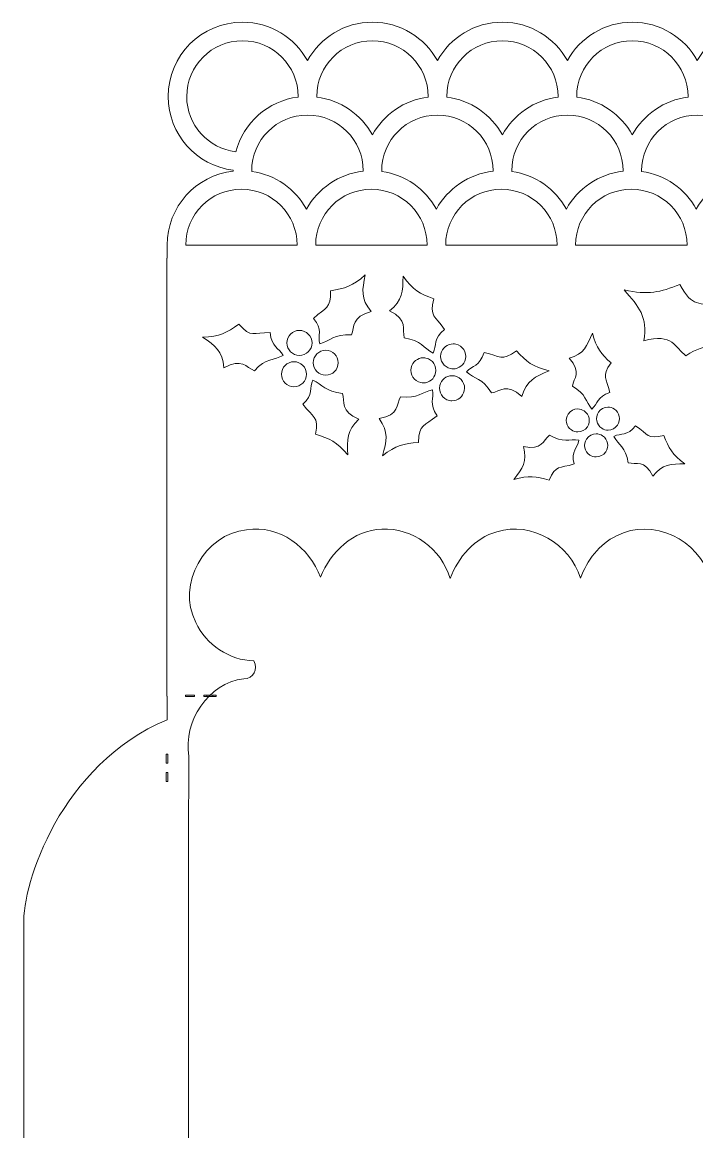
# Model space of a CAD drawing. Header units: centimetres. Extents: x -16.3 to 16.3, y -13.7 to 13.7.
# Drawn here: x -16.27 to -7.95, y 0 to 13.68 of the extents above; entities that cross this region are included whole.
import ezdxf

# ---------------------------------------------------------------- set-up
doc = ezdxf.new("R2010")
doc.units = ezdxf.units.CM
doc.header["$MEASUREMENT"] = 0
doc.layers.add('Layer 1', color=7, linetype='Continuous')

msp = doc.modelspace()

# ---------------------------------------------------------------- linework, layer by layer
at = {"layer": 'Layer 1', "color": 37, "lineweight": 15}
for points, knots in [([(-13.5518, 13.68486), (-14.05769, 13.68486), (-14.46755, 13.27432), (-14.46755, 12.7684), (-14.46755, 12.7684), (-14.46755, 12.30125), (-14.11816, 11.91596), (-13.66627, 11.85967), (-13.66627, 11.85967), (-13.66628, 11.85719), (-13.66627, 11.85515), (-13.66627, 11.85265), (-13.66627, 11.85265), (-13.66627, 11.85265), (-13.66627, 11.84773), (-13.66627, 11.84773), (-13.66627, 11.84773), (-14.12432, 11.79716), (-14.4809, 11.40844), (-14.4809, 10.93689), (-14.4809, 10.93689), (-14.4809, 10.93689), (-14.4809, 10.77607), (-14.4809, 10.77607), (-14.4809, 10.77607), (-14.4809, 10.77607), (-14.48511, 10.77607), (-14.48511, 10.77607), (-14.48511, 10.77607), (-14.48511, 10.77607), (-14.48511, 5.37284), (-14.48511, 5.37284), (-14.48511, 5.37284), (-14.48511, 5.37284), (-14.4816, 5.37284), (-14.4816, 5.37284), (-14.4816, 5.37284), (-14.4816, 5.37284), (-14.4816, 5.0828), (-14.4816, 5.0828), (-14.4816, 5.0828), (-15.79493, 4.52906), (-16.26916, 3.06029), (-16.25061, 2.56027), (-16.25061, 2.56027), (-16.25061, 2.56027), (-16.25061, -4.94132), (-16.25061, -4.94132), (-16.25061, -4.94132), (-16.25061, -4.94132), (-14.4816, -4.94132), (-14.4816, -4.94132), (-14.4816, -4.94132), (-14.4816, -4.94132), (-14.4816, -5.12672), (-14.4816, -5.12672), (-14.4816, -5.12672), (-14.4816, -5.12672), (-14.483, -5.12672), (-14.483, -5.12672), (-14.483, -5.12672), (-14.483, -5.12672), (-14.483, -13.68522), (-14.483, -13.68522), (-14.483, -13.68522), (-14.483, -13.68522), (0.18661, -13.68522), (0.18661, -13.68522), (0.18661, -13.68522), (0.18661, -13.68522), (0.18661, -5.12672), (0.18661, -5.12672), (0.18661, -5.12672), (0.18661, -5.12672), (0.1852, -5.12672), (0.1852, -5.12672), (0.1852, -5.12672), (0.1852, -5.12672), (0.1852, -4.94132), (0.1852, -4.94132), (0.1852, -4.94132), (0.1852, -4.94132), (1.94157, -4.94132), (1.94157, -4.94132), (1.94157, -4.94132), (1.94157, -4.94132), (1.94157, 2.56027), (1.94157, 2.56027), (1.94157, 2.56027), (1.95983, 3.06387), (1.48935, 4.54962), (0.1852, 5.09404), (0.1852, 5.09404), (0.1852, 5.09404), (0.1852, 6.08213), (0.1852, 6.08213), (0.1852, 6.08213), (0.1852, 6.08213), (0.18029, 6.08213), (0.18029, 6.08213), (0.18029, 6.08213), (0.18029, 6.08213), (0.18029, 10.77607), (0.18029, 10.77607), (0.18029, 10.77607), (0.18029, 10.77607), (0.17608, 10.77607), (0.17608, 10.77607), (0.17608, 10.77607), (0.17608, 10.77607), (0.17608, 10.93689), (0.17608, 10.93689), (0.17608, 10.93689), (0.17608, 11.39969), (-0.16747, 11.78168), (-0.61327, 11.84351), (-0.61327, 11.84351), (-0.61327, 11.84351), (-0.61327, 11.85264), (-0.61327, 11.85264), (-0.61327, 11.85264), (-0.61327, 11.85264), (-0.61327, 11.85966), (-0.61327, 11.85966), (-0.61327, 11.85966), (-0.16131, 11.91597), (0.18801, 12.30122), (0.18801, 12.76839), (0.18801, 12.76839), (0.18801, 13.27429), (-0.22112, 13.68485), (-0.72704, 13.68485), (-0.72704, 13.68485), (-1.07199, 13.68485), (-1.37277, 13.49327), (-1.52903, 13.21152), (-1.52903, 13.21152), (-1.68523, 13.49327), (-1.98531, 13.68485), (-2.33031, 13.68485), (-2.33031, 13.68485), (-2.67525, 13.68485), (-2.97535, 13.49327), (-3.1316, 13.21152), (-3.1316, 13.21152), (-3.2878, 13.49327), (-3.58858, 13.68485), (-3.93359, 13.68485), (-3.93359, 13.68485), (-4.27853, 13.68485), (-4.57864, 13.49327), (-4.73487, 13.21152), (-4.73487, 13.21152), (-4.89108, 13.49327), (-5.19115, 13.68485), (-5.53616, 13.68485), (-5.53616, 13.68485), (-5.8811, 13.68485), (-6.18261, 13.49327), (-6.33885, 13.21152), (-6.33885, 13.21152), (-6.49505, 13.49327), (-6.79513, 13.68485), (-7.14014, 13.68485), (-7.14014, 13.68485), (-7.48509, 13.68485), (-7.78518, 13.49327), (-7.94143, 13.21152), (-7.94143, 13.21152), (-8.09762, 13.49327), (-8.39841, 13.68485), (-8.74341, 13.68485), (-8.74341, 13.68485), (-9.08836, 13.68485), (-9.38848, 13.49327), (-9.5447, 13.21152), (-9.5447, 13.21152), (-9.70093, 13.49327), (-10.00101, 13.68485), (-10.34599, 13.68485), (-10.34599, 13.68485), (-10.69097, 13.68485), (-10.99104, 13.49327), (-11.14727, 13.21152), (-11.14727, 13.21152), (-11.30348, 13.49327), (-11.60427, 13.68485), (-11.94926, 13.68485), (-11.94926, 13.68485), (-12.29423, 13.68485), (-12.59433, 13.49327), (-12.75055, 13.21152), (-12.75055, 13.21152), (-12.90676, 13.49327), (-13.20687, 13.68485), (-13.55183, 13.68485), (-13.55183, 13.68485), (-13.55183, 13.68485), (-13.5518, 13.68486), (-13.5518, 13.68486)], [0, 0, 0, 0, 0.01960784, 0.01960784, 0.01960784, 0.01960784, 0.03921569, 0.03921569, 0.03921569, 0.03921569, 0.05882353, 0.05882353, 0.05882353, 0.05882353, 0.07843137, 0.07843137, 0.07843137, 0.07843137, 0.09803922, 0.09803922, 0.09803922, 0.09803922, 0.11764706, 0.11764706, 0.11764706, 0.11764706, 0.1372549, 0.1372549, 0.1372549, 0.1372549, 0.15686275, 0.15686275, 0.15686275, 0.15686275, 0.17647059, 0.17647059, 0.17647059, 0.17647059, 0.19607843, 0.19607843, 0.19607843, 0.19607843, 0.21568627, 0.21568627, 0.21568627, 0.21568627, 0.23529412, 0.23529412, 0.23529412, 0.23529412, 0.25490196, 0.25490196, 0.25490196, 0.25490196, 0.2745098, 0.2745098, 0.2745098, 0.2745098, 0.29411765, 0.29411765, 0.29411765, 0.29411765, 0.31372549, 0.31372549, 0.31372549, 0.31372549, 0.33333333, 0.33333333, 0.33333333, 0.33333333, 0.35294118, 0.35294118, 0.35294118, 0.35294118, 0.37254902, 0.37254902, 0.37254902, 0.37254902, 0.39215686, 0.39215686, 0.39215686, 0.39215686, 0.41176471, 0.41176471, 0.41176471, 0.41176471, 0.43137255, 0.43137255, 0.43137255, 0.43137255, 0.45098039, 0.45098039, 0.45098039, 0.45098039, 0.47058824, 0.47058824, 0.47058824, 0.47058824, 0.49019608, 0.49019608, 0.49019608, 0.49019608, 0.50980392, 0.50980392, 0.50980392, 0.50980392, 0.52941176, 0.52941176, 0.52941176, 0.52941176, 0.54901961, 0.54901961, 0.54901961, 0.54901961, 0.56862745, 0.56862745, 0.56862745, 0.56862745, 0.58823529, 0.58823529, 0.58823529, 0.58823529, 0.60784314, 0.60784314, 0.60784314, 0.60784314, 0.62745098, 0.62745098, 0.62745098, 0.62745098, 0.64705882, 0.64705882, 0.64705882, 0.64705882, 0.66666667, 0.66666667, 0.66666667, 0.66666667, 0.68627451, 0.68627451, 0.68627451, 0.68627451, 0.70588235, 0.70588235, 0.70588235, 0.70588235, 0.7254902, 0.7254902, 0.7254902, 0.7254902, 0.74509804, 0.74509804, 0.74509804, 0.74509804, 0.76470588, 0.76470588, 0.76470588, 0.76470588, 0.78431373, 0.78431373, 0.78431373, 0.78431373, 0.80392157, 0.80392157, 0.80392157, 0.80392157, 0.82352941, 0.82352941, 0.82352941, 0.82352941, 0.84313725, 0.84313725, 0.84313725, 0.84313725, 0.8627451, 0.8627451, 0.8627451, 0.8627451, 0.88235294, 0.88235294, 0.88235294, 0.88235294, 0.90196078, 0.90196078, 0.90196078, 0.90196078, 0.92156863, 0.92156863, 0.92156863, 0.92156863, 0.94117647, 0.94117647, 0.94117647, 0.94117647, 0.96078431, 0.96078431, 0.96078431, 0.96078431, 1, 1, 1, 1]), ([(-13.5518, 13.45522), (-13.17236, 13.45522), (-12.86499, 13.14783), (-12.86499, 12.76841), (-12.86499, 12.76841), (-12.86499, 12.76841), (-12.86499, 12.76139), (-12.86499, 12.76139), (-12.86499, 12.76139), (-13.23835, 12.71471), (-13.54127, 12.44364), (-13.63537, 12.08722), (-13.63537, 12.08722), (-13.97509, 12.12869), (-14.23932, 12.41748), (-14.23932, 12.76842), (-14.23932, 12.76842), (-14.23932, 13.14786), (-13.93125, 13.45523), (-13.5518, 13.45523), (-13.5518, 13.45523), (-13.5518, 13.45523), (-13.5518, 13.45522), (-13.5518, 13.45522)], [0, 0, 0, 0, 0.14285714, 0.14285714, 0.14285714, 0.14285714, 0.28571429, 0.28571429, 0.28571429, 0.28571429, 0.42857143, 0.42857143, 0.42857143, 0.42857143, 0.57142857, 0.57142857, 0.57142857, 0.57142857, 0.71428571, 0.71428571, 0.71428571, 0.71428571, 1, 1, 1, 1]), ([(-11.94923, 13.45522), (-11.56979, 13.45522), (-11.26172, 13.14783), (-11.26172, 12.76841), (-11.26172, 12.76841), (-11.26172, 12.76841), (-11.26172, 12.76139), (-11.26172, 12.76139), (-11.26172, 12.76139), (-11.55775, 12.72436), (-11.81061, 12.54579), (-11.94923, 12.29579), (-11.94923, 12.29579), (-12.08786, 12.5458), (-12.33929, 12.72436), (-12.63534, 12.76139), (-12.63534, 12.76139), (-12.63536, 12.76388), (-12.63603, 12.76591), (-12.63603, 12.76841), (-12.63603, 12.76841), (-12.63601, 13.14785), (-12.32865, 13.45522), (-11.94921, 13.45522), (-11.94921, 13.45522), (-11.94921, 13.45522), (-11.94923, 13.45522), (-11.94923, 13.45522)], [0, 0, 0, 0, 0.125, 0.125, 0.125, 0.125, 0.25, 0.25, 0.25, 0.25, 0.375, 0.375, 0.375, 0.375, 0.5, 0.5, 0.5, 0.5, 0.625, 0.625, 0.625, 0.625, 0.75, 0.75, 0.75, 0.75, 1, 1, 1, 1]), ([(-10.34596, 13.45522), (-9.96652, 13.45522), (-9.65844, 13.14783), (-9.65844, 12.76841), (-9.65844, 12.76841), (-9.65844, 12.76841), (-9.65844, 12.76139), (-9.65844, 12.76139), (-9.65844, 12.76139), (-9.95447, 12.72436), (-10.20734, 12.54579), (-10.34596, 12.29579), (-10.34596, 12.29579), (-10.48458, 12.5458), (-10.73603, 12.72436), (-11.03207, 12.76139), (-11.03207, 12.76139), (-11.03207, 12.76139), (-11.03207, 12.76841), (-11.03207, 12.76841), (-11.03207, 12.76841), (-11.03206, 13.14785), (-10.72539, 13.45522), (-10.34596, 13.45522)], [0, 0, 0, 0, 0.14285714, 0.14285714, 0.14285714, 0.14285714, 0.28571429, 0.28571429, 0.28571429, 0.28571429, 0.42857143, 0.42857143, 0.42857143, 0.42857143, 0.57142857, 0.57142857, 0.57142857, 0.57142857, 0.71428571, 0.71428571, 0.71428571, 0.71428571, 1, 1, 1, 1]), ([(-8.74339, 13.45522), (-8.36396, 13.45522), (-8.05588, 13.14783), (-8.05588, 12.76841), (-8.05588, 12.76841), (-8.05588, 12.76841), (-8.05588, 12.76139), (-8.05588, 12.76139), (-8.05588, 12.76139), (-8.35192, 12.72436), (-8.60473, 12.54579), (-8.74339, 12.29579), (-8.74339, 12.29579), (-8.88201, 12.5458), (-9.13344, 12.72436), (-9.4295, 12.76139), (-9.4295, 12.76139), (-9.42952, 12.76388), (-9.4295, 12.76591), (-9.4295, 12.76841), (-9.4295, 12.76841), (-9.42948, 13.14785), (-9.12283, 13.45522), (-8.74339, 13.45522)], [0, 0, 0, 0, 0.14285714, 0.14285714, 0.14285714, 0.14285714, 0.28571429, 0.28571429, 0.28571429, 0.28571429, 0.42857143, 0.42857143, 0.42857143, 0.42857143, 0.57142857, 0.57142857, 0.57142857, 0.57142857, 0.71428571, 0.71428571, 0.71428571, 0.71428571, 1, 1, 1, 1]), ([(-12.75052, 12.53947), (-12.37109, 12.53947), (-12.063, 12.23206), (-12.063, 11.85266), (-12.063, 11.85266), (-12.063, 11.85266), (-12.063, 11.84634), (-12.063, 11.84634), (-12.063, 11.84634), (-12.36448, 11.81284), (-12.62187, 11.6343), (-12.76246, 11.38074), (-12.76246, 11.38074), (-12.89907, 11.62713), (-13.14614, 11.80302), (-13.43663, 11.84353), (-13.43663, 11.84353), (-13.43663, 11.84651), (-13.43803, 11.84968), (-13.43803, 11.85266), (-13.43803, 11.85266), (-13.43803, 12.23207), (-13.12993, 12.53947), (-12.75051, 12.53947), (-12.75051, 12.53947), (-12.75051, 12.53947), (-12.75052, 12.53947), (-12.75052, 12.53947)], [0, 0, 0, 0, 0.125, 0.125, 0.125, 0.125, 0.25, 0.25, 0.25, 0.25, 0.375, 0.375, 0.375, 0.375, 0.5, 0.5, 0.5, 0.5, 0.625, 0.625, 0.625, 0.625, 0.75, 0.75, 0.75, 0.75, 1, 1, 1, 1]), ([(-11.14725, 12.53947), (-10.76781, 12.53947), (-10.46044, 12.23206), (-10.46044, 11.85266), (-10.46044, 11.85266), (-10.46044, 11.8506), (-10.46042, 11.8484), (-10.46044, 11.84634), (-10.46044, 11.84634), (-10.76194, 11.81284), (-11.01932, 11.6343), (-11.1599, 11.38074), (-11.1599, 11.38074), (-11.29651, 11.62713), (-11.54358, 11.80302), (-11.83407, 11.84353), (-11.83407, 11.84353), (-11.83409, 11.84651), (-11.83478, 11.84968), (-11.83478, 11.85266), (-11.83478, 11.85266), (-11.83478, 12.23207), (-11.52669, 12.53947), (-11.14726, 12.53947), (-11.14726, 12.53947), (-11.14726, 12.53947), (-11.14725, 12.53947), (-11.14725, 12.53947)], [0, 0, 0, 0, 0.125, 0.125, 0.125, 0.125, 0.25, 0.25, 0.25, 0.25, 0.375, 0.375, 0.375, 0.375, 0.5, 0.5, 0.5, 0.5, 0.625, 0.625, 0.625, 0.625, 0.75, 0.75, 0.75, 0.75, 1, 1, 1, 1]), ([(-9.54468, 12.53947), (-9.16527, 12.53947), (-8.85717, 12.23206), (-8.85717, 11.85266), (-8.85717, 11.85266), (-8.85717, 11.85266), (-8.85717, 11.84634), (-8.85717, 11.84634), (-8.85717, 11.84634), (-9.15863, 11.81284), (-9.41604, 11.6343), (-9.55663, 11.38074), (-9.55663, 11.38074), (-9.69325, 11.62713), (-9.9403, 11.80302), (-10.2308, 11.84353), (-10.2308, 11.84353), (-10.23082, 11.84651), (-10.2308, 11.84968), (-10.2308, 11.85266), (-10.2308, 11.85266), (-10.2308, 12.23207), (-9.92411, 12.53947), (-9.54469, 12.53947), (-9.54469, 12.53947), (-9.54469, 12.53947), (-9.54468, 12.53947), (-9.54468, 12.53947)], [0, 0, 0, 0, 0.125, 0.125, 0.125, 0.125, 0.25, 0.25, 0.25, 0.25, 0.375, 0.375, 0.375, 0.375, 0.5, 0.5, 0.5, 0.5, 0.625, 0.625, 0.625, 0.625, 0.75, 0.75, 0.75, 0.75, 1, 1, 1, 1]), ([(-7.94141, 12.53947), (-7.56197, 12.53947), (-7.25459, 12.23206), (-7.25459, 11.85266), (-7.25459, 11.85266), (-7.25459, 11.85266), (-7.25459, 11.84634), (-7.25459, 11.84634), (-7.25459, 11.84634), (-7.55606, 11.81284), (-7.81346, 11.6343), (-7.95405, 11.38074), (-7.95405, 11.38074), (-8.09066, 11.62713), (-8.33775, 11.80302), (-8.62822, 11.84353), (-8.62822, 11.84353), (-8.62822, 11.84353), (-8.62822, 11.85266), (-8.62822, 11.85266), (-8.62822, 11.85266), (-8.62822, 12.23207), (-8.32078, 12.53947), (-7.94141, 12.53947)], [0, 0, 0, 0, 0.14285714, 0.14285714, 0.14285714, 0.14285714, 0.28571429, 0.28571429, 0.28571429, 0.28571429, 0.42857143, 0.42857143, 0.42857143, 0.42857143, 0.57142857, 0.57142857, 0.57142857, 0.57142857, 0.71428571, 0.71428571, 0.71428571, 0.71428571, 1, 1, 1, 1]), ([(-13.56444, 11.62442), (-13.18501, 11.62442), (-12.87762, 11.31633), (-12.87762, 10.9369), (-12.87762, 10.9369), (-12.87762, 10.9369), (-14.25125, 10.9369), (-14.25125, 10.9369), (-14.25125, 10.9369), (-14.25125, 11.31632), (-13.94387, 11.62442), (-13.56443, 11.62442), (-13.56443, 11.62442), (-13.56443, 11.62442), (-13.56444, 11.62442), (-13.56444, 11.62442)], [0, 0, 0, 0, 0.2, 0.2, 0.2, 0.2, 0.4, 0.4, 0.4, 0.4, 0.6, 0.6, 0.6, 0.6, 1, 1, 1, 1]), ([(-11.96117, 11.62442), (-11.58173, 11.62442), (-11.27506, 11.31633), (-11.27506, 10.9369), (-11.27506, 10.9369), (-11.27506, 10.9369), (-12.64869, 10.9369), (-12.64869, 10.9369), (-12.64869, 10.9369), (-12.64869, 11.31632), (-12.34059, 11.62442), (-11.96117, 11.62442)], [0, 0, 0, 0, 0.25, 0.25, 0.25, 0.25, 0.5, 0.5, 0.5, 0.5, 1, 1, 1, 1]), ([(-10.3586, 11.62442), (-9.97917, 11.62442), (-9.67107, 11.31633), (-9.67109, 10.9369), (-9.67109, 10.9369), (-9.67109, 10.9369), (-11.04542, 10.9369), (-11.04542, 10.9369), (-11.04542, 10.9369), (-11.04542, 11.31632), (-10.73803, 11.62442), (-10.3586, 11.62442)], [0, 0, 0, 0, 0.25, 0.25, 0.25, 0.25, 0.5, 0.5, 0.5, 0.5, 1, 1, 1, 1]), ([(-8.75533, 11.62442), (-8.37589, 11.62442), (-8.06781, 11.31633), (-8.06781, 10.9369), (-8.06781, 10.9369), (-8.06781, 10.9369), (-9.44284, 10.9369), (-9.44284, 10.9369), (-9.44284, 10.9369), (-9.44284, 11.31632), (-9.13472, 11.62442), (-8.75532, 11.62442), (-8.75532, 11.62442), (-8.75532, 11.62442), (-8.75533, 11.62442), (-8.75533, 11.62442)], [0, 0, 0, 0, 0.2, 0.2, 0.2, 0.2, 0.4, 0.4, 0.4, 0.4, 0.6, 0.6, 0.6, 0.6, 1, 1, 1, 1]), ([(-12.03772, 10.56962), (-12.07299, 10.38408), (-12.09849, 10.27589), (-11.96398, 10.11525), (-11.96398, 10.11525), (-12.21072, 10.05201), (-12.1639, 9.93077), (-12.20907, 9.82732), (-12.20907, 9.82732), (-12.42584, 9.83988), (-12.46915, 9.7543), (-12.59883, 9.71706), (-12.59883, 9.71706), (-12.62433, 9.82204), (-12.5612, 9.89068), (-12.67468, 10.03238), (-12.67468, 10.03238), (-12.52429, 10.17813), (-12.46127, 10.14204), (-12.46681, 10.37368), (-12.46681, 10.37368), (-12.29079, 10.4), (-12.18991, 10.42775), (-12.03773, 10.56961), (-12.03773, 10.56961), (-12.03773, 10.56961), (-12.03772, 10.56962), (-12.03772, 10.56962)], [0, 0, 0, 0, 0.125, 0.125, 0.125, 0.125, 0.25, 0.25, 0.25, 0.25, 0.375, 0.375, 0.375, 0.375, 0.5, 0.5, 0.5, 0.5, 0.625, 0.625, 0.625, 0.625, 0.75, 0.75, 0.75, 0.75, 1, 1, 1, 1]), ([(-11.57142, 10.55346), (-11.45208, 10.38305), (-11.3589, 10.33562), (-11.1922, 10.27326), (-11.1922, 10.27326), (-11.2458, 10.04784), (-11.17695, 10.06929), (-11.06017, 9.89544), (-11.06017, 9.89544), (-11.20062, 9.78045), (-11.15383, 9.70068), (-11.20062, 9.6033), (-11.20062, 9.6033), (-11.3197, 9.6667), (-11.34414, 9.75869), (-11.55877, 9.79151), (-11.55877, 9.79151), (-11.58143, 9.90209), (-11.50966, 10.01119), (-11.73785, 10.12438), (-11.73785, 10.12438), (-11.57286, 10.25352), (-11.57551, 10.36465), (-11.57141, 10.55346), (-11.57141, 10.55346), (-11.57141, 10.55346), (-11.57142, 10.55346), (-11.57142, 10.55346)], [0, 0, 0, 0, 0.125, 0.125, 0.125, 0.125, 0.25, 0.25, 0.25, 0.25, 0.375, 0.375, 0.375, 0.375, 0.5, 0.5, 0.5, 0.5, 0.625, 0.625, 0.625, 0.625, 0.75, 0.75, 0.75, 0.75, 1, 1, 1, 1]), ([(-8.15771, 10.45023), (-7.9958, 10.15304), (-7.93938, 10.24363), (-7.64295, 10.17073), (-7.64295, 10.17073), (-7.68303, 9.90846), (-7.55434, 9.86959), (-7.51022, 9.71707), (-7.51022, 9.71707), (-7.70038, 9.66869), (-7.81728, 9.74614), (-8.08116, 9.5717), (-8.08116, 9.5717), (-8.21327, 9.66919), (-8.24418, 9.85499), (-8.60224, 9.75429), (-8.60224, 9.75429), (-8.55001, 10.05534), (-8.66153, 10.17371), (-8.84312, 10.38211), (-8.84312, 10.38211), (-8.54772, 10.31629), (-8.39795, 10.35495), (-8.15771, 10.45023)], [0, 0, 0, 0, 0.14285714, 0.14285714, 0.14285714, 0.14285714, 0.28571429, 0.28571429, 0.28571429, 0.28571429, 0.42857143, 0.42857143, 0.42857143, 0.42857143, 0.57142857, 0.57142857, 0.57142857, 0.57142857, 0.71428571, 0.71428571, 0.71428571, 0.71428571, 1, 1, 1, 1]), ([(-13.59815, 9.95865), (-13.44194, 9.78752), (-13.4201, 9.85712), (-13.2112, 9.85612), (-13.2112, 9.85612), (-13.19516, 9.67561), (-13.10225, 9.66983), (-13.04827, 9.57592), (-13.04827, 9.57592), (-13.16704, 9.51319), (-13.25767, 9.54512), (-13.40502, 9.38561), (-13.40502, 9.38561), (-13.50869, 9.42859), (-13.55861, 9.54811), (-13.78003, 9.42283), (-13.78003, 9.42283), (-13.79515, 9.63117), (-13.89021, 9.69253), (-14.04338, 9.80065), (-14.04338, 9.80065), (-13.83541, 9.80487), (-13.74336, 9.85669), (-13.59814, 9.95866), (-13.59814, 9.95866), (-13.59814, 9.95866), (-13.59815, 9.95865), (-13.59815, 9.95865)], [0, 0, 0, 0, 0.125, 0.125, 0.125, 0.125, 0.25, 0.25, 0.25, 0.25, 0.375, 0.375, 0.375, 0.375, 0.5, 0.5, 0.5, 0.5, 0.625, 0.625, 0.625, 0.625, 0.75, 0.75, 0.75, 0.75, 1, 1, 1, 1]), ([(-12.84954, 9.88421), (-12.76406, 9.88421), (-12.69434, 9.81519), (-12.69434, 9.72971), (-12.69434, 9.72971), (-12.69434, 9.64423), (-12.76406, 9.57591), (-12.84954, 9.57591), (-12.84954, 9.57591), (-12.93502, 9.57591), (-13.00334, 9.64423), (-13.00334, 9.72971), (-13.00334, 9.72971), (-13.00334, 9.81519), (-12.93502, 9.88421), (-12.84954, 9.88421)], [0, 0, 0, 0, 0.2, 0.2, 0.2, 0.2, 0.4, 0.4, 0.4, 0.4, 0.6, 0.6, 0.6, 0.6, 1, 1, 1, 1]), ([(-10.95131, 9.71777), (-10.941, 9.71772), (-10.93087, 9.71648), (-10.92041, 9.71426), (-10.92041, 9.71426), (-10.8368, 9.69648), (-10.78395, 9.61458), (-10.80173, 9.53097), (-10.80173, 9.53097), (-10.81729, 9.45781), (-10.88232, 9.4088), (-10.95412, 9.40948), (-10.95412, 9.40948), (-10.96439, 9.40956), (-10.97387, 9.41007), (-10.98432, 9.41229), (-10.98432, 9.41229), (-11.06793, 9.43007), (-11.12219, 9.51127), (-11.10441, 9.59488), (-11.10441, 9.59488), (-11.08884, 9.66804), (-11.02349, 9.71831), (-10.95131, 9.71778), (-10.95131, 9.71778), (-10.95131, 9.71778), (-10.95131, 9.71777), (-10.95131, 9.71777)], [0, 0, 0, 0, 0.125, 0.125, 0.125, 0.125, 0.25, 0.25, 0.25, 0.25, 0.375, 0.375, 0.375, 0.375, 0.5, 0.5, 0.5, 0.5, 0.625, 0.625, 0.625, 0.625, 0.75, 0.75, 0.75, 0.75, 1, 1, 1, 1]), ([(-9.23428, 9.8512), (-9.19045, 9.66516), (-9.12705, 9.59247), (-9.00605, 9.48251), (-9.00605, 9.48251), (-9.12851, 9.3084), (-9.06197, 9.30402), (-9.0215, 9.11593), (-9.0215, 9.11593), (-9.1805, 9.06562), (-9.16754, 8.98084), (-9.24061, 8.91368), (-9.24061, 8.91368), (-9.32065, 9.00832), (-9.31022, 9.09493), (-9.48219, 9.19599), (-9.48219, 9.19599), (-9.46389, 9.29806), (-9.36604, 9.36654), (-9.52222, 9.5408), (-9.52222, 9.5408), (-9.33747, 9.59483), (-9.30206, 9.69148), (-9.23429, 9.8512), (-9.23429, 9.8512), (-9.23429, 9.8512), (-9.23428, 9.8512), (-9.23428, 9.8512)], [0, 0, 0, 0, 0.125, 0.125, 0.125, 0.125, 0.25, 0.25, 0.25, 0.25, 0.375, 0.375, 0.375, 0.375, 0.5, 0.5, 0.5, 0.5, 0.625, 0.625, 0.625, 0.625, 0.75, 0.75, 0.75, 0.75, 1, 1, 1, 1]), ([(-12.52509, 9.63912), (-12.43961, 9.63912), (-12.3713, 9.5701), (-12.3713, 9.48462), (-12.3713, 9.48462), (-12.3713, 9.39914), (-12.43961, 9.33082), (-12.52509, 9.33082), (-12.52509, 9.33082), (-12.61057, 9.33082), (-12.67888, 9.39914), (-12.67888, 9.48462), (-12.67888, 9.48462), (-12.67888, 9.5701), (-12.61057, 9.63912), (-12.52509, 9.63912)], [0, 0, 0, 0, 0.2, 0.2, 0.2, 0.2, 0.4, 0.4, 0.4, 0.4, 0.6, 0.6, 0.6, 0.6, 1, 1, 1, 1]), ([(-10.1725, 9.63139), (-10.05167, 9.50144), (-9.97264, 9.43229), (-9.77011, 9.3849), (-9.77011, 9.3849), (-9.94241, 9.31101), (-10.04696, 9.26952), (-10.10509, 9.06888), (-10.10509, 9.06888), (-10.2956, 9.23748), (-10.37045, 9.13219), (-10.4808, 9.11172), (-10.4808, 9.11172), (-10.59174, 9.2984), (-10.68736, 9.28479), (-10.7905, 9.37086), (-10.7905, 9.37086), (-10.71817, 9.45149), (-10.62534, 9.43781), (-10.57209, 9.61103), (-10.57209, 9.61103), (-10.36755, 9.56855), (-10.36089, 9.49651), (-10.1725, 9.6314), (-10.1725, 9.6314), (-10.1725, 9.6314), (-10.1725, 9.63139), (-10.1725, 9.63139)], [0, 0, 0, 0, 0.125, 0.125, 0.125, 0.125, 0.25, 0.25, 0.25, 0.25, 0.375, 0.375, 0.375, 0.375, 0.5, 0.5, 0.5, 0.5, 0.625, 0.625, 0.625, 0.625, 0.75, 0.75, 0.75, 0.75, 1, 1, 1, 1]), ([(-12.91695, 9.49726), (-12.83147, 9.49726), (-12.76245, 9.42824), (-12.76245, 9.34276), (-12.76245, 9.34276), (-12.76245, 9.25728), (-12.83147, 9.18826), (-12.91695, 9.18826), (-12.91695, 9.18826), (-13.00243, 9.18826), (-13.07075, 9.25728), (-13.07075, 9.34276), (-13.07075, 9.34276), (-13.07075, 9.42824), (-13.00243, 9.49726), (-12.91695, 9.49726)], [0, 0, 0, 0, 0.2, 0.2, 0.2, 0.2, 0.4, 0.4, 0.4, 0.4, 0.6, 0.6, 0.6, 0.6, 1, 1, 1, 1]), ([(-11.3193, 9.54571), (-11.30905, 9.5456), (-11.29886, 9.54442), (-11.2884, 9.5422), (-11.2884, 9.5422), (-11.2048, 9.52442), (-11.15194, 9.44322), (-11.16972, 9.35961), (-11.16972, 9.35961), (-11.18528, 9.28645), (-11.25031, 9.23604), (-11.32211, 9.23671), (-11.32211, 9.23671), (-11.33238, 9.23679), (-11.34186, 9.238), (-11.35231, 9.24022), (-11.35231, 9.24022), (-11.43592, 9.258), (-11.48878, 9.3399), (-11.47099, 9.42351), (-11.47099, 9.42351), (-11.45544, 9.49667), (-11.39109, 9.54643), (-11.3193, 9.5457), (-11.3193, 9.5457), (-11.3193, 9.5457), (-11.3193, 9.54571), (-11.3193, 9.54571)], [0, 0, 0, 0, 0.125, 0.125, 0.125, 0.125, 0.25, 0.25, 0.25, 0.25, 0.375, 0.375, 0.375, 0.375, 0.5, 0.5, 0.5, 0.5, 0.625, 0.625, 0.625, 0.625, 0.75, 0.75, 0.75, 0.75, 1, 1, 1, 1]), ([(-10.96677, 9.3252), (-10.95651, 9.32509), (-10.94562, 9.32391), (-10.93517, 9.32169), (-10.93517, 9.32169), (-10.85156, 9.30391), (-10.798, 9.22271), (-10.81578, 9.1391), (-10.81578, 9.1391), (-10.83134, 9.06594), (-10.89633, 9.01502), (-10.96817, 9.0155), (-10.96817, 9.0155), (-10.97844, 9.01555), (-10.98932, 9.01749), (-10.99977, 9.01971), (-10.99977, 9.01971), (-11.08338, 9.03749), (-11.13553, 9.12009), (-11.11775, 9.2037), (-11.11775, 9.2037), (-11.10219, 9.27686), (-11.03854, 9.32592), (-10.96676, 9.32519), (-10.96676, 9.32519), (-10.96676, 9.32519), (-10.96677, 9.3252), (-10.96677, 9.3252)], [0, 0, 0, 0, 0.125, 0.125, 0.125, 0.125, 0.25, 0.25, 0.25, 0.25, 0.375, 0.375, 0.375, 0.375, 0.5, 0.5, 0.5, 0.5, 0.625, 0.625, 0.625, 0.625, 0.75, 0.75, 0.75, 0.75, 1, 1, 1, 1]), ([(-12.68591, 9.27183), (-12.56326, 9.21706), (-12.53298, 9.12588), (-12.31722, 9.1075), (-12.31722, 9.1075), (-12.28768, 8.99906), (-12.34998, 8.88663), (-12.11497, 8.78867), (-12.11497, 8.78867), (-12.27085, 8.64921), (-12.26162, 8.53806), (-12.25261, 8.34905), (-12.25261, 8.34905), (-12.38327, 8.50982), (-12.47994, 8.55172), (-12.64939, 8.60257), (-12.64939, 8.60257), (-12.61013, 8.83089), (-12.67919, 8.80695), (-12.8074, 8.97196), (-12.8074, 8.97196), (-12.67452, 9.09576), (-12.72698, 9.1712), (-12.68591, 9.27183)], [0, 0, 0, 0, 0.14285714, 0.14285714, 0.14285714, 0.14285714, 0.28571429, 0.28571429, 0.28571429, 0.28571429, 0.42857143, 0.42857143, 0.42857143, 0.42857143, 0.57142857, 0.57142857, 0.57142857, 0.57142857, 0.71428571, 0.71428571, 0.71428571, 0.71428571, 1, 1, 1, 1]), ([(-11.20764, 9.14964), (-11.1884, 9.04267), (-11.25568, 8.98025), (-11.15146, 8.83151), (-11.15146, 8.83151), (-11.3112, 8.69678), (-11.3727, 8.73434), (-11.3818, 8.50285), (-11.3818, 8.50285), (-11.55812, 8.48837), (-11.66228, 8.46648), (-11.82352, 8.33641), (-11.82352, 8.33641), (-11.77539, 8.51941), (-11.74291, 8.62685), (-11.86636, 8.79569), (-11.86636, 8.79569), (-11.61611, 8.84262), (-11.65376, 8.96614), (-11.60231, 9.06606), (-11.60231, 9.06606), (-11.38745, 9.03916), (-11.33899, 9.12157), (-11.20764, 9.14963), (-11.20764, 9.14963), (-11.20764, 9.14963), (-11.20764, 9.14964), (-11.20764, 9.14964)], [0, 0, 0, 0, 0.125, 0.125, 0.125, 0.125, 0.25, 0.25, 0.25, 0.25, 0.375, 0.375, 0.375, 0.375, 0.5, 0.5, 0.5, 0.5, 0.625, 0.625, 0.625, 0.625, 0.75, 0.75, 0.75, 0.75, 1, 1, 1, 1]), ([(-9.41687, 8.91578), (-9.38974, 8.91583), (-9.36199, 8.90756), (-9.33752, 8.8912), (-9.33752, 8.8912), (-9.27222, 8.84757), (-9.25385, 8.75986), (-9.29749, 8.69457), (-9.29749, 8.69457), (-9.32476, 8.65376), (-9.36943, 8.63223), (-9.41477, 8.63207), (-9.41477, 8.63207), (-9.44198, 8.63196), (-9.47034, 8.63958), (-9.49483, 8.65595), (-9.49483, 8.65595), (-9.56012, 8.69959), (-9.57709, 8.78729), (-9.53345, 8.85258), (-9.53345, 8.85258), (-9.50618, 8.89339), (-9.46209, 8.91569), (-9.41687, 8.91578)], [0, 0, 0, 0, 0.14285714, 0.14285714, 0.14285714, 0.14285714, 0.28571429, 0.28571429, 0.28571429, 0.28571429, 0.42857143, 0.42857143, 0.42857143, 0.42857143, 0.57142857, 0.57142857, 0.57142857, 0.57142857, 0.71428571, 0.71428571, 0.71428571, 0.71428571, 1, 1, 1, 1]), ([(-9.04396, 8.93755), (-9.01665, 8.93779), (-8.98909, 8.93004), (-8.96461, 8.91367), (-8.96461, 8.91367), (-8.89932, 8.87003), (-8.88165, 8.78092), (-8.92528, 8.71563), (-8.92528, 8.71563), (-8.95255, 8.67482), (-8.99721, 8.65399), (-9.04256, 8.65383), (-9.04256, 8.65383), (-9.06976, 8.65372), (-9.09673, 8.66064), (-9.12122, 8.677), (-9.12122, 8.677), (-9.1865, 8.72063), (-9.20488, 8.80905), (-9.16125, 8.87434), (-9.16125, 8.87434), (-9.13398, 8.91515), (-9.08949, 8.93715), (-9.04397, 8.93754), (-9.04397, 8.93754), (-9.04397, 8.93754), (-9.04396, 8.93755), (-9.04396, 8.93755)], [0, 0, 0, 0, 0.125, 0.125, 0.125, 0.125, 0.25, 0.25, 0.25, 0.25, 0.375, 0.375, 0.375, 0.375, 0.5, 0.5, 0.5, 0.5, 0.625, 0.625, 0.625, 0.625, 0.75, 0.75, 0.75, 0.75, 1, 1, 1, 1]), ([(-8.70266, 8.70651), (-8.54258, 8.60064), (-8.561, 8.53756), (-8.35434, 8.58853), (-8.35434, 8.58853), (-8.29547, 8.43652), (-8.2512, 8.34889), (-8.0945, 8.2395), (-8.0945, 8.2395), (-8.26669, 8.23511), (-8.37128, 8.23712), (-8.48917, 8.0857), (-8.48917, 8.0857), (-8.59433, 8.29441), (-8.69283, 8.22853), (-8.79395, 8.24863), (-8.79395, 8.24863), (-8.82507, 8.44569), (-8.91081, 8.46804), (-8.96952, 8.57659), (-8.96952, 8.57659), (-8.88034, 8.62077), (-8.80705, 8.57683), (-8.70266, 8.70651)], [0, 0, 0, 0, 0.14285714, 0.14285714, 0.14285714, 0.14285714, 0.28571429, 0.28571429, 0.28571429, 0.28571429, 0.42857143, 0.42857143, 0.42857143, 0.42857143, 0.57142857, 0.57142857, 0.57142857, 0.57142857, 0.71428571, 0.71428571, 0.71428571, 0.71428571, 1, 1, 1, 1]), ([(-9.76659, 8.59134), (-9.59241, 8.49525), (-9.52374, 8.54891), (-9.40212, 8.52814), (-9.40212, 8.52814), (-9.4221, 8.43031), (-9.50011, 8.3998), (-9.46181, 8.2374), (-9.46181, 8.2374), (-9.64397, 8.17681), (-9.68424, 8.23098), (-9.77081, 8.03655), (-9.77081, 8.03655), (-9.92619, 8.08421), (-10.02154, 8.10108), (-10.2034, 8.04498), (-10.2034, 8.04498), (-10.10004, 8.18475), (-10.03615, 8.2648), (-10.08401, 8.45089), (-10.08401, 8.45089), (-9.8545, 8.40575), (-9.8445, 8.52359), (-9.76659, 8.59134)], [0, 0, 0, 0, 0.14285714, 0.14285714, 0.14285714, 0.14285714, 0.28571429, 0.28571429, 0.28571429, 0.28571429, 0.42857143, 0.42857143, 0.42857143, 0.42857143, 0.57142857, 0.57142857, 0.57142857, 0.57142857, 0.71428571, 0.71428571, 0.71428571, 0.71428571, 1, 1, 1, 1]), ([(-9.18933, 8.60749), (-9.16202, 8.60773), (-9.13445, 8.59998), (-9.10998, 8.58361), (-9.10998, 8.58361), (-9.04468, 8.53998), (-9.02772, 8.45157), (-9.07135, 8.38627), (-9.07135, 8.38627), (-9.09862, 8.34546), (-9.14313, 8.32346), (-9.18863, 8.32307), (-9.18863, 8.32307), (-9.21592, 8.32283), (-9.2435, 8.33058), (-9.26799, 8.34695), (-9.26799, 8.34695), (-9.33328, 8.39058), (-9.35095, 8.47829), (-9.30732, 8.54358), (-9.30732, 8.54358), (-9.28005, 8.58439), (-9.23486, 8.60709), (-9.18934, 8.60749), (-9.18934, 8.60749), (-9.18934, 8.60749), (-9.18933, 8.60749), (-9.18933, 8.60749)], [0, 0, 0, 0, 0.125, 0.125, 0.125, 0.125, 0.25, 0.25, 0.25, 0.25, 0.375, 0.375, 0.375, 0.375, 0.5, 0.5, 0.5, 0.5, 0.625, 0.625, 0.625, 0.625, 0.75, 0.75, 0.75, 0.75, 1, 1, 1, 1]), ([(-14.25547, 5.3862), (-14.25547, 5.3862), (-14.14241, 5.3862), (-14.14241, 5.3862), (-14.14241, 5.3862), (-14.14241, 5.3862), (-14.14241, 5.36724), (-14.14241, 5.36724), (-14.14241, 5.36724), (-14.14241, 5.36724), (-14.25547, 5.36724), (-14.25547, 5.36724), (-14.25547, 5.36724), (-14.25547, 5.36724), (-14.25547, 5.3862), (-14.25547, 5.3862)], [0, 0, 0, 0, 0.2, 0.2, 0.2, 0.2, 0.4, 0.4, 0.4, 0.4, 0.6, 0.6, 0.6, 0.6, 1, 1, 1, 1]), ([(-14.02864, 5.3862), (-14.02864, 5.3862), (-13.91557, 5.3862), (-13.91557, 5.3862), (-13.91557, 5.3862), (-13.91557, 5.3862), (-13.91557, 5.36724), (-13.91557, 5.36724), (-13.91557, 5.36724), (-13.91557, 5.36724), (-14.02864, 5.36724), (-14.02864, 5.36724), (-14.02864, 5.36724), (-14.02864, 5.36724), (-14.02864, 5.3862), (-14.02864, 5.3862)], [0, 0, 0, 0, 0.2, 0.2, 0.2, 0.2, 0.4, 0.4, 0.4, 0.4, 0.6, 0.6, 0.6, 0.6, 1, 1, 1, 1]), ([(-14.49213, 4.65936), (-14.49213, 4.65936), (-14.47317, 4.65936), (-14.47317, 4.65936), (-14.47317, 4.65936), (-14.47317, 4.65936), (-14.47317, 4.5463), (-14.47317, 4.5463), (-14.47317, 4.5463), (-14.47317, 4.5463), (-14.49213, 4.5463), (-14.49213, 4.5463), (-14.49213, 4.5463), (-14.49213, 4.5463), (-14.49213, 4.65936), (-14.49213, 4.65936)], [0, 0, 0, 0, 0.2, 0.2, 0.2, 0.2, 0.4, 0.4, 0.4, 0.4, 0.6, 0.6, 0.6, 0.6, 1, 1, 1, 1]), ([(-14.49213, 4.43252), (-14.49213, 4.43252), (-14.47317, 4.43252), (-14.47317, 4.43252), (-14.47317, 4.43252), (-14.47317, 4.43252), (-14.47317, 4.31946), (-14.47317, 4.31946), (-14.47317, 4.31946), (-14.47317, 4.31946), (-14.49213, 4.31946), (-14.49213, 4.31946), (-14.49213, 4.31946), (-14.49213, 4.31946), (-14.49213, 4.43252), (-14.49213, 4.43252)], [0, 0, 0, 0, 0.2, 0.2, 0.2, 0.2, 0.4, 0.4, 0.4, 0.4, 0.6, 0.6, 0.6, 0.6, 1, 1, 1, 1])]:
    msp.add_open_spline(points, degree=3, knots=knots, dxfattribs=at)
at = {"layer": 'Layer 1', "color": 16, "lineweight": 15}
msp.add_open_spline([(-11.835, 7.43194), (-12.18325, 7.41912), (-12.46757, 7.15511), (-12.58906, 6.83993), (-12.58906, 6.83993), (-12.72458, 7.20626), (-13.09854, 7.48873), (-13.50104, 7.42532), (-13.50104, 7.42532), (-14.01853, 7.37205), (-14.3679, 6.75206), (-14.12777, 6.28265), (-14.12777, 6.28265), (-14.00282, 6.00665), (-13.71325, 5.81749), (-13.41091, 5.8064), (-13.41091, 5.8064), (-13.35716, 5.70977), (-13.41886, 5.58352), (-13.53411, 5.58812), (-13.53411, 5.58812), (-13.97936, 5.53486), (-14.28341, 5.05852), (-14.21464, 4.63066), (-14.21464, 4.63066), (-14.22532, 0.12751), (-14.21035, -4.37565), (-14.21707, -8.8788), (-14.21707, -8.8788), (-9.39779, -8.8788), (-4.57852, -8.8788), (0.24076, -8.8788), (0.24076, -8.8788), (0.24129, -4.42857), (0.24068, 0.02173), (0.23134, 4.4719), (0.23134, 4.4719), (0.23018, 4.75757), (0.25801, 5.07831), (0.04563, 5.30287), (0.04563, 5.30287), (-0.10033, 5.47981), (-0.31956, 5.59257), (-0.5472, 5.60135), (-0.5472, 5.60135), (-0.60241, 5.70035), (-0.54074, 5.82693), (-0.42318, 5.82625), (-0.42318, 5.82625), (0.08171, 5.88756), (0.40948, 6.52564), (0.16056, 6.97884), (0.16056, 6.97884), (-0.04462, 7.43783), (-0.7127, 7.58383), (-1.08546, 7.24342), (-1.08546, 7.24342), (-1.21602, 7.13648), (-1.29839, 6.98714), (-1.37402, 6.8391), (-1.37402, 6.8391), (-1.50826, 7.2887), (-2.05545, 7.56955), (-2.4894, 7.36579), (-2.4894, 7.36579), (-2.72214, 7.27094), (-2.87999, 7.05722), (-2.97226, 6.83084), (-2.97226, 6.83084), (-3.10576, 7.27091), (-3.61946, 7.55537), (-4.0554, 7.38233), (-4.0554, 7.38233), (-4.30603, 7.29163), (-4.48187, 7.06783), (-4.57795, 6.82588), (-4.57795, 6.82588), (-4.70615, 7.29815), (-5.29055, 7.58445), (-5.73054, 7.35009), (-5.73054, 7.35009), (-5.94725, 7.2491), (-6.0916, 7.04298), (-6.18281, 6.82836), (-6.18281, 6.82836), (-6.31344, 7.29961), (-6.89361, 7.58379), (-7.33375, 7.35009), (-7.33375, 7.35009), (-7.55087, 7.24869), (-7.6928, 7.04493), (-7.7852, 6.82836), (-7.7852, 6.82836), (-7.91485, 7.29875), (-8.4982, 7.58374), (-8.93696, 7.35009), (-8.93696, 7.35009), (-9.1521, 7.24855), (-9.29962, 7.04588), (-9.38427, 6.82836), (-9.38427, 6.82836), (-9.51121, 7.25001), (-9.98654, 7.53269), (-10.41367, 7.40135), (-10.41367, 7.40135), (-10.68909, 7.3228), (-10.88905, 7.08668), (-10.98996, 6.82588), (-10.98996, 6.82588), (-11.09906, 7.19049), (-11.45426, 7.45149), (-11.83497, 7.43194), (-11.83497, 7.43194), (-11.83497, 7.43194), (-11.835, 7.43194), (-11.835, 7.43194)], degree=3, knots=[0, 0, 0, 0, 0.03333333, 0.03333333, 0.03333333, 0.03333333, 0.06666667, 0.06666667, 0.06666667, 0.06666667, 0.1, 0.1, 0.1, 0.1, 0.13333333, 0.13333333, 0.13333333, 0.13333333, 0.16666667, 0.16666667, 0.16666667, 0.16666667, 0.2, 0.2, 0.2, 0.2, 0.23333333, 0.23333333, 0.23333333, 0.23333333, 0.26666667, 0.26666667, 0.26666667, 0.26666667, 0.3, 0.3, 0.3, 0.3, 0.33333333, 0.33333333, 0.33333333, 0.33333333, 0.36666667, 0.36666667, 0.36666667, 0.36666667, 0.4, 0.4, 0.4, 0.4, 0.43333333, 0.43333333, 0.43333333, 0.43333333, 0.46666667, 0.46666667, 0.46666667, 0.46666667, 0.5, 0.5, 0.5, 0.5, 0.53333333, 0.53333333, 0.53333333, 0.53333333, 0.56666667, 0.56666667, 0.56666667, 0.56666667, 0.6, 0.6, 0.6, 0.6, 0.63333333, 0.63333333, 0.63333333, 0.63333333, 0.66666667, 0.66666667, 0.66666667, 0.66666667, 0.7, 0.7, 0.7, 0.7, 0.73333333, 0.73333333, 0.73333333, 0.73333333, 0.76666667, 0.76666667, 0.76666667, 0.76666667, 0.8, 0.8, 0.8, 0.8, 0.83333333, 0.83333333, 0.83333333, 0.83333333, 0.86666667, 0.86666667, 0.86666667, 0.86666667, 0.9, 0.9, 0.9, 0.9, 0.93333333, 0.93333333, 0.93333333, 0.93333333, 1, 1, 1, 1], dxfattribs=at)
at = {"layer": 'Layer 1', "color": 20, "lineweight": 15}
for points in [[(-14.25547, 5.3862), (-14.25547, 5.3862), (-14.14241, 5.3862), (-14.14241, 5.3862), (-14.14241, 5.3862), (-14.14241, 5.3862), (-14.14241, 5.36724), (-14.14241, 5.36724), (-14.14241, 5.36724), (-14.14241, 5.36724), (-14.25547, 5.36724), (-14.25547, 5.36724), (-14.25547, 5.36724), (-14.25547, 5.36724), (-14.25547, 5.3862), (-14.25547, 5.3862)], [(-13.99089, 5.3862), (-13.99089, 5.3862), (-13.87783, 5.3862), (-13.87783, 5.3862), (-13.87783, 5.3862), (-13.87783, 5.3862), (-13.87783, 5.36724), (-13.87783, 5.36724), (-13.87783, 5.36724), (-13.87783, 5.36724), (-13.99089, 5.36724), (-13.99089, 5.36724), (-13.99089, 5.36724), (-13.99089, 5.36724), (-13.99089, 5.3862), (-13.99089, 5.3862)]]:
    msp.add_open_spline(points, degree=3, knots=[0, 0, 0, 0, 0.2, 0.2, 0.2, 0.2, 0.4, 0.4, 0.4, 0.4, 0.6, 0.6, 0.6, 0.6, 1, 1, 1, 1], dxfattribs=at)

doc.saveas('drawing.dxf')
